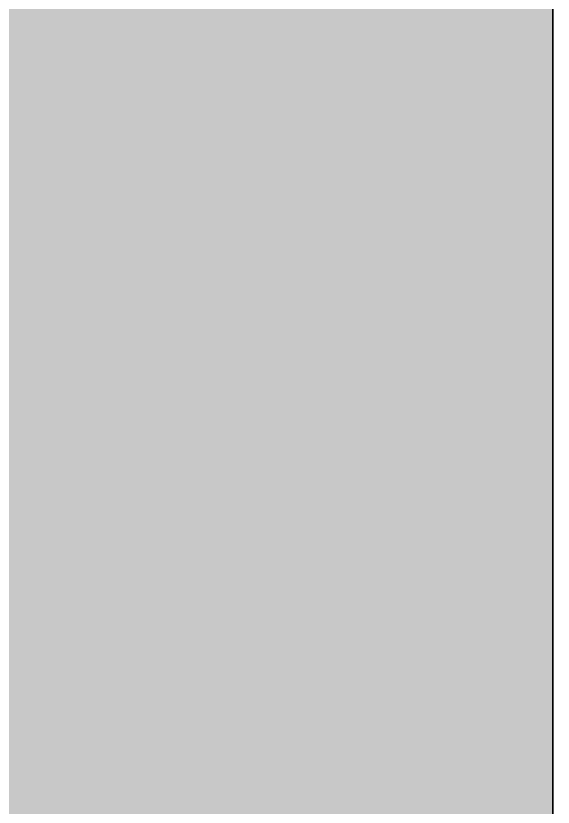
# Model space of a CAD drawing. Header units: feet. Extents: x 600 to 2744, y 411 to 1435.
# Drawn here: x 2670.37 to 2676.73, y 1257.95 to 1267.33 of the extents above; entities that cross this region are included whole.
import ezdxf

# ---------------------------------------------------------------- set-up
doc = ezdxf.new("R2010")
doc.units = ezdxf.units.FT
doc.layers.add('PQI-A-IN-FURN', color=39, linetype='Continuous', lineweight=13)
doc.layers.add('PQI-A-WALL', color=30, linetype='Continuous', lineweight=50)

msp = doc.modelspace()

# ---------------------------------------------------------------- hatches: boundary and pattern name
at = {"layer": 'PQI-A-IN-FURN', "true_color": 0x000000}
h = msp.add_hatch(color=18, dxfattribs=at)
h.dxf.hatch_style = 1
h.paths.add_polyline_path([(2676.7301, 1270.9773), (2669.0037, 1270.9773), (2669.0037, 1229.5716), (2535.7235, 1229.5716), (2535.7235, 1225.7084), (2676.7301, 1225.7084)])
h.paths.add_polyline_path([(2676.728, 972.8919), (2618.7811, 972.8919), (2618.7811, 969.0298), (2618.7811, 965.1655), (2669.0037, 965.1655), (2669.0037, 965.1666), (2676.728, 965.1666)])
h.paths.add_polyline_path([(2676.7301, 1007.6516), (2669.0037, 1007.6516), (2669.0037, 972.8934), (2676.728, 972.8934), (2676.728, 976.7551)])
h.paths.add_polyline_path([(2676.7301, 965.1655), (2669.0037, 965.1655), (2669.0038, 952.0008), (2676.7301, 952.0008)])
h.paths.add_polyline_path([(2618.7801, 969.0298), (2574.6745, 969.0298), (2539.5856, 969.0298), (2539.585, 1059.593), (2535.7218, 1059.593), (2535.7224, 965.1666), (2618.7801, 965.1666)])
h.paths.add_polyline_path([(2676.7281, 826.4326), (2669.0026, 826.4326), (2624.5759, 826.4359), (2624.5759, 822.5738), (2624.5757, 818.7095), (2669.003, 818.7095), (2669.003, 818.711), (2676.7281, 818.711)])
h.paths.add_polyline_path([(2676.7301, 851.5386), (2669.0037, 851.5386), (2669.0026, 826.4359), (2676.729, 826.4359)])
h.paths.add_polyline_path([(2676.7294, 818.7095), (2669.003, 818.7095), (2669.0069, 789.6889), (2676.7333, 789.6889)])
h.paths.add_polyline_path([(2624.5749, 826.437), (2535.7224, 826.437), (2535.7235, 793.5897), (2539.5867, 793.5897), (2539.5863, 804.5738), (2539.5856, 804.5738), (2539.5856, 822.5738), (2624.5749, 822.5738)])
h.paths.add_polyline_path([(2628.4339, 708.5887), (2539.5868, 708.5887), (2539.5867, 758.8209), (2535.7235, 758.8209), (2535.7235, 733.3827), (2533.7919, 733.3827), (2533.7919, 729.5195), (2535.7235, 729.5195), (2535.7236, 704.7255), (2613.5868, 704.7255), (2623.6113, 704.7255), (2624.5771, 704.7255), (2624.5771, 681.5427), (2630.3701, 681.5444), (2630.3676, 689.2665), (2628.4403, 689.2659)])

# ---------------------------------------------------------------- linework, layer by layer
at = {"layer": 'PQI-A-WALL', "color": 0, "lineweight": 35, "ltscale": 1000}
msp.add_lwpolyline([(2669.0037, 1229.5716), (2535.7235, 1229.5716), (2535.7235, 1225.7084), (2676.7301, 1225.7084), (2676.7301, 1270.9773), (2669.0037, 1270.9773), (2669.0037, 1229.5716)], dxfattribs=at)

doc.saveas('drawing.dxf')
